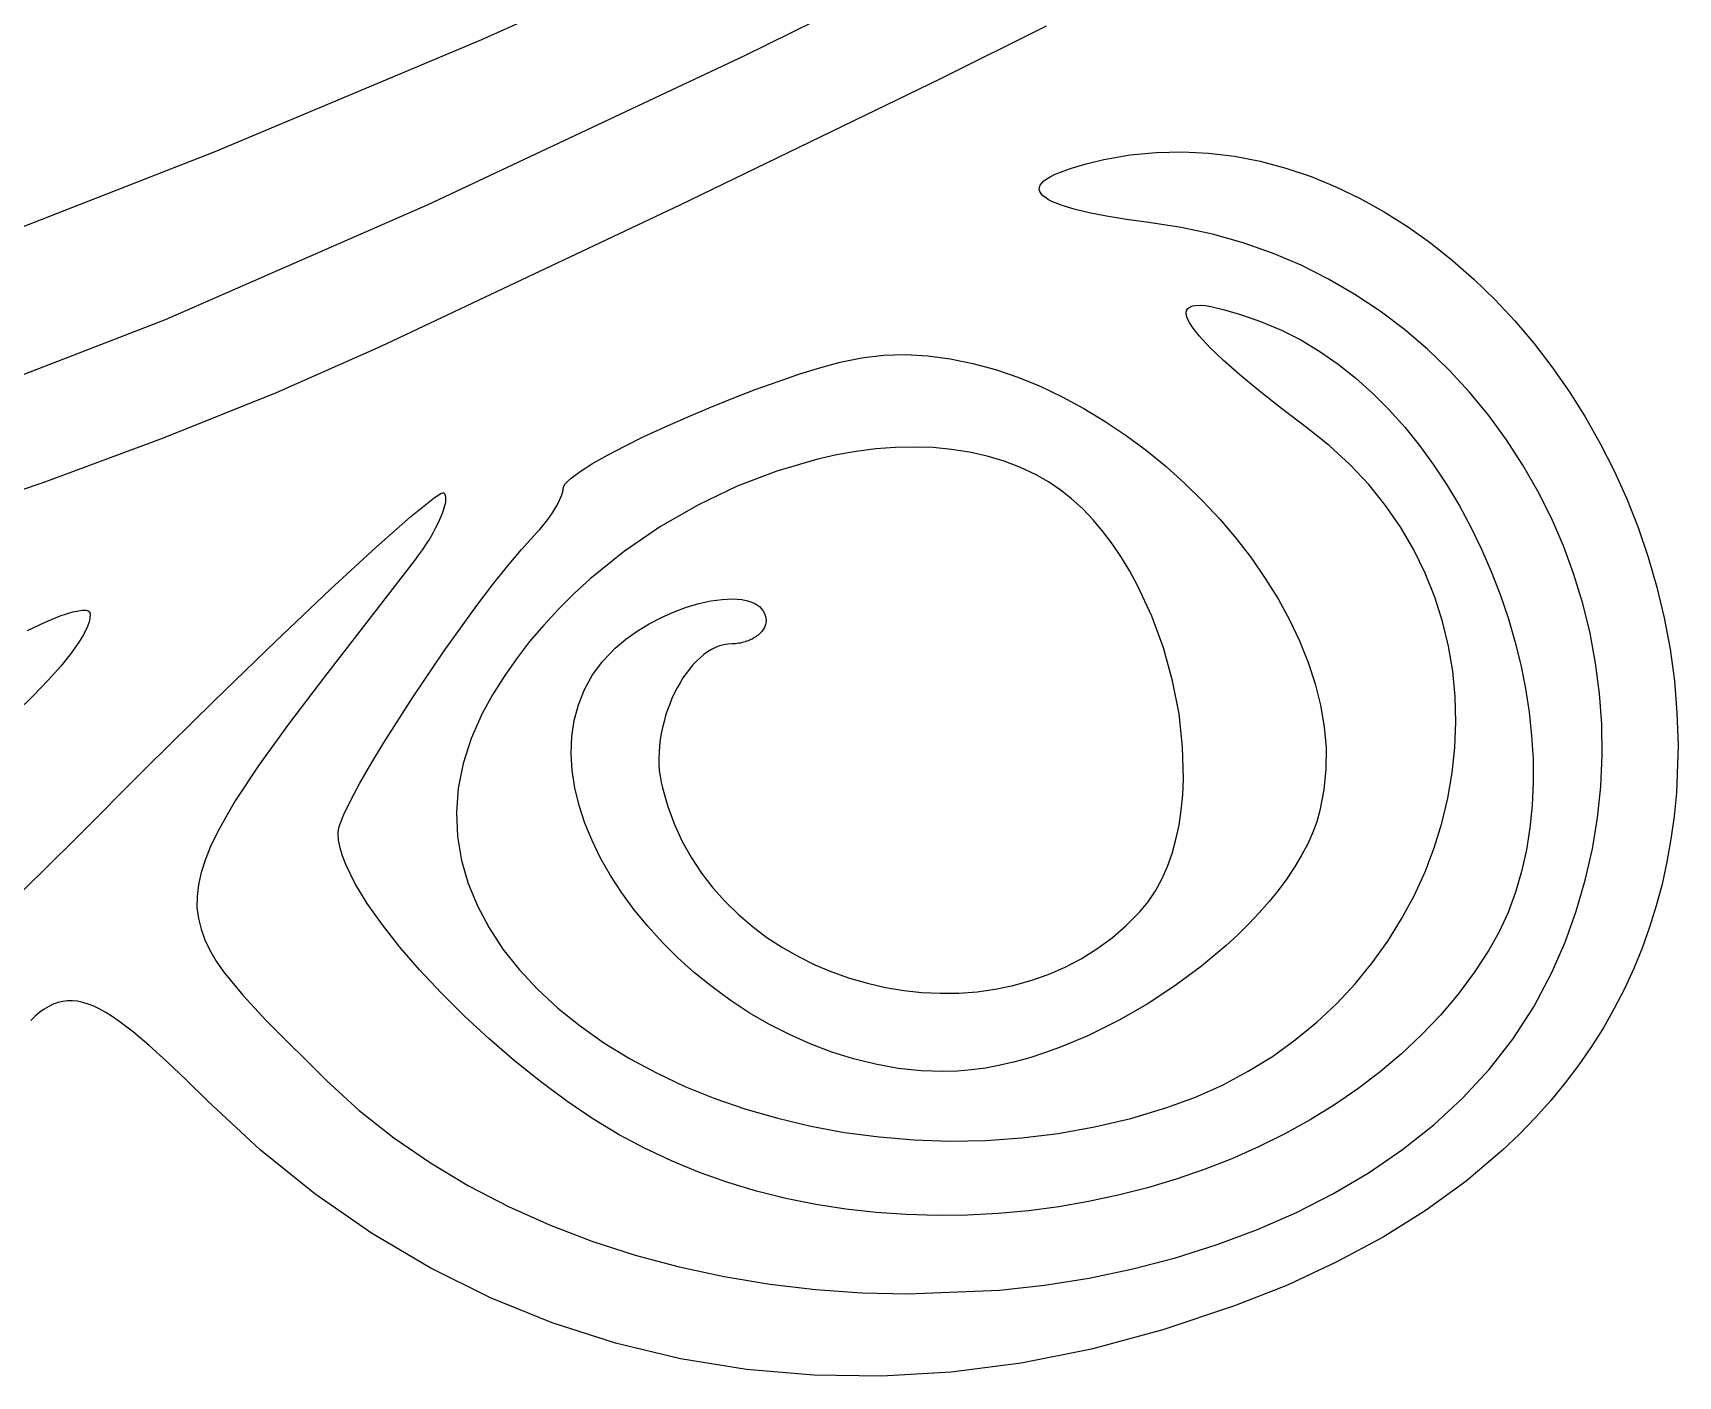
# Model space of a CAD drawing. Extents: x 0.98 to 7.44, y -5.29 to -1.05.
# Drawn here: x 6.9937 to 7.0952, y -2.2379 to -2.1551 of the extents above; entities that cross this region are included whole.
import ezdxf

# ---------------------------------------------------------------- set-up
doc = ezdxf.new("R2010")
doc.units = 0
doc.header["$MEASUREMENT"] = 0
doc.layers.add('BLACK', color=7, linetype='CONTINUOUS')

msp = doc.modelspace()

# ---------------------------------------------------------------- linework, layer by layer
at = {"layer": 'BLACK', "linetype": 'CONTINUOUS'}
for p, q in [((7.03774, -2.14814), (7.02137, -2.15552)), ((7.03761, -2.15649), (7.05413, -2.14835)), ((7.0562, -2.15469), (7.04968, -2.15793)), ((7.02137, -2.15552), (7.00492, -2.16244)), ((7.01808, -2.16569), (7.03761, -2.15649)), ((7.04968, -2.15793), (7.03361, -2.16572)), ((7.00492, -2.16244), (6.98977, -2.16835)), ((7.05867, -2.16317), (7.05975, -2.16291)), ((7.05975, -2.16291), (7.06137, -2.16263)), ((7.06137, -2.16263), (7.06299, -2.16247)), ((7.06299, -2.16247), (7.0646, -2.16243)), ((7.0646, -2.16243), (7.06621, -2.16251)), ((7.06621, -2.16251), (7.06781, -2.16271)), ((7.06781, -2.16271), (7.0694, -2.16302)), ((7.0694, -2.16302), (7.07098, -2.16344)), ((7.05624, -2.1641), (7.05645, -2.16397)), ((7.05645, -2.16397), (7.05672, -2.16384)), ((7.05672, -2.16384), (7.05702, -2.1637)), ((7.05702, -2.1637), (7.05776, -2.16344)), ((7.05776, -2.16344), (7.05867, -2.16317)), ((7.07098, -2.16344), (7.07253, -2.16396)), ((7.07253, -2.16396), (7.07406, -2.16459)), ((7.05577, -2.16476), (7.05578, -2.16463)), ((7.05581, -2.16489), (7.05577, -2.16476)), ((7.05578, -2.16463), (7.05583, -2.1645)), ((7.05588, -2.16501), (7.05581, -2.16489)), ((7.05583, -2.1645), (7.05593, -2.16437)), ((7.05599, -2.16514), (7.05588, -2.16501)), ((7.05593, -2.16437), (7.05606, -2.16423)), ((7.05606, -2.16423), (7.05624, -2.1641)), ((7.07406, -2.16459), (7.07557, -2.16532)), ((7.00189, -2.17277), (7.01808, -2.16569)), ((7.03361, -2.16572), (7.01517, -2.17444)), ((7.05615, -2.16526), (7.05599, -2.16514)), ((7.05635, -2.16539), (7.05615, -2.16526)), ((7.05658, -2.16551), (7.05635, -2.16539)), ((7.05718, -2.16575), (7.05658, -2.16551)), ((7.05793, -2.16598), (7.05718, -2.16575)), ((7.05885, -2.1662), (7.05793, -2.16598)), ((7.07557, -2.16532), (7.07705, -2.16614)), ((7.05992, -2.16641), (7.05885, -2.1662)), ((7.06115, -2.16661), (7.05992, -2.16641)), ((7.06253, -2.1668), (7.06115, -2.16661)), ((7.06452, -2.1671), (7.06253, -2.1668)), ((7.06646, -2.16751), (7.06452, -2.1671)), ((7.07705, -2.16614), (7.07849, -2.16705)), ((7.07849, -2.16705), (7.0799, -2.16805)), ((7.06834, -2.16804), (7.06646, -2.16751)), ((7.07016, -2.16869), (7.06834, -2.16804)), ((7.0799, -2.16805), (7.08126, -2.16913)), ((7.07192, -2.16943), (7.07016, -2.16869)), ((7.08126, -2.16913), (7.08259, -2.1703)), ((7.07361, -2.17028), (7.07192, -2.16943)), ((7.07524, -2.17123), (7.07361, -2.17028)), ((7.08259, -2.1703), (7.08387, -2.17154)), ((7.06486, -2.17222), (7.06493, -2.1721)), ((7.06493, -2.1721), (7.06505, -2.17201)), ((7.06505, -2.17201), (7.06522, -2.17194)), ((7.06522, -2.17194), (7.06543, -2.17191)), ((7.06543, -2.17191), (7.06569, -2.1719)), ((7.06569, -2.1719), (7.066, -2.17192)), ((7.066, -2.17192), (7.06635, -2.17198)), ((7.06635, -2.17198), (7.0672, -2.17217)), ((7.0672, -2.17217), (7.06824, -2.17248)), ((7.0768, -2.17227), (7.07524, -2.17123)), ((7.08387, -2.17154), (7.08509, -2.17286)), ((6.98542, -2.17914), (7.00189, -2.17277)), ((7.06484, -2.17236), (7.06486, -2.17222)), ((7.06486, -2.17254), (7.06484, -2.17236)), ((7.06492, -2.17274), (7.06486, -2.17254)), ((7.06504, -2.17297), (7.06492, -2.17274)), ((7.0652, -2.17322), (7.06504, -2.17297)), ((7.06824, -2.17248), (7.06947, -2.17291)), ((7.06947, -2.17291), (7.07071, -2.17343)), ((7.07829, -2.1734), (7.0768, -2.17227)), ((7.08509, -2.17286), (7.08627, -2.17424)), ((7.06541, -2.1735), (7.0652, -2.17322)), ((7.06566, -2.17381), (7.06541, -2.1735)), ((7.0663, -2.1745), (7.06566, -2.17381)), ((7.07071, -2.17343), (7.07191, -2.17404)), ((7.07191, -2.17404), (7.07307, -2.17474)), ((7.07971, -2.17461), (7.07829, -2.1734)), ((7.01517, -2.17444), (7.00871, -2.17729)), ((7.0435, -2.17541), (7.04482, -2.17514)), ((7.04482, -2.17514), (7.04616, -2.17498)), ((7.04616, -2.17498), (7.04752, -2.17494)), ((7.04752, -2.17494), (7.0489, -2.17502)), ((7.0489, -2.17502), (7.05028, -2.1752)), ((7.05028, -2.1752), (7.05167, -2.17548)), ((7.06713, -2.1753), (7.0663, -2.1745)), ((7.07307, -2.17474), (7.0742, -2.17553)), ((7.08105, -2.1759), (7.07971, -2.17461)), ((7.08627, -2.17424), (7.08738, -2.17569)), ((7.03966, -2.17659), (7.04101, -2.17613)), ((7.04101, -2.17613), (7.0423, -2.17574)), ((7.0423, -2.17574), (7.0435, -2.17541)), ((7.05167, -2.17548), (7.05307, -2.17586)), ((7.05307, -2.17586), (7.05445, -2.17633)), ((7.06814, -2.17619), (7.06713, -2.1753)), ((7.06933, -2.17718), (7.06814, -2.17619)), ((7.0742, -2.17553), (7.07529, -2.17639)), ((7.08231, -2.17726), (7.08105, -2.1759)), ((7.08738, -2.17569), (7.08844, -2.17721)), ((7.03683, -2.17764), (7.03825, -2.1771)), ((7.03825, -2.1771), (7.03966, -2.17659)), ((7.05445, -2.17633), (7.05583, -2.17689)), ((7.05583, -2.17689), (7.05719, -2.17754)), ((7.0707, -2.17826), (7.06933, -2.17718)), ((7.07529, -2.17639), (7.07634, -2.17733)), ((7.08349, -2.17869), (7.08231, -2.17726)), ((7.08844, -2.17721), (7.08943, -2.17878)), ((7.00871, -2.17729), (7.00175, -2.18009)), ((7.03401, -2.17881), (7.03541, -2.17822)), ((7.03541, -2.17822), (7.03683, -2.17764)), ((7.05719, -2.17754), (7.05853, -2.17826)), ((7.05853, -2.17826), (7.05984, -2.17906)), ((7.07225, -2.17944), (7.0707, -2.17826)), ((7.07634, -2.17733), (7.07734, -2.17834)), ((7.03267, -2.17941), (7.03401, -2.17881)), ((7.05984, -2.17906), (7.06113, -2.17992)), ((7.07734, -2.17834), (7.07831, -2.17942)), ((7.08459, -2.18019), (7.08349, -2.17869)), ((7.08943, -2.17878), (7.09036, -2.18042)), ((7.00175, -2.18009), (6.99433, -2.18284)), ((7.03021, -2.18058), (7.03139, -2.18)), ((7.03139, -2.18), (7.03267, -2.17941)), ((7.06113, -2.17992), (7.06238, -2.18085)), ((7.07365, -2.18054), (7.07225, -2.17944)), ((7.07831, -2.17942), (7.07922, -2.18055)), ((7.0856, -2.18175), (7.08459, -2.18019)), ((7.02823, -2.18166), (7.02915, -2.18114)), ((7.02915, -2.18114), (7.03021, -2.18058)), ((7.04326, -2.18113), (7.04204, -2.1814)), ((7.04448, -2.18092), (7.04326, -2.18113)), ((7.04569, -2.18076), (7.04448, -2.18092)), ((7.04689, -2.18067), (7.04569, -2.18076)), ((7.04807, -2.18065), (7.04689, -2.18067)), ((7.04923, -2.18068), (7.04807, -2.18065)), ((7.05036, -2.18079), (7.04923, -2.18068)), ((7.05147, -2.18096), (7.05036, -2.18079)), ((7.05255, -2.1812), (7.05147, -2.18096)), ((7.0536, -2.18152), (7.05255, -2.1812)), ((7.06238, -2.18085), (7.06359, -2.18184)), ((7.07493, -2.18172), (7.07365, -2.18054)), ((7.07922, -2.18055), (7.08009, -2.18174)), ((7.09036, -2.18042), (7.09122, -2.1821)), ((7.0269, -2.18256), (7.02747, -2.18214)), ((7.02747, -2.18214), (7.02823, -2.18166)), ((7.03959, -2.18212), (7.03715, -2.18305)), ((7.04204, -2.1814), (7.03959, -2.18212)), ((7.05461, -2.1819), (7.0536, -2.18152)), ((7.05558, -2.18236), (7.05461, -2.1819)), ((7.06359, -2.18184), (7.06475, -2.18288)), ((7.07609, -2.18296), (7.07493, -2.18172)), ((7.08009, -2.18174), (7.08091, -2.18298)), ((7.08652, -2.18336), (7.0856, -2.18175)), ((7.09122, -2.1821), (7.092, -2.18383)), ((6.99433, -2.18284), (6.98647, -2.18553)), ((7.02638, -2.18344), (7.02641, -2.1833)), ((7.02641, -2.1833), (7.02642, -2.18319)), ((7.02642, -2.18319), (7.02645, -2.18306)), ((7.02645, -2.18306), (7.02654, -2.18291)), ((7.02654, -2.18291), (7.02669, -2.18275)), ((7.02669, -2.18275), (7.0269, -2.18256)), ((7.03715, -2.18305), (7.03475, -2.1842)), ((7.05634, -2.18278), (7.05558, -2.18236)), ((7.05707, -2.18328), (7.05634, -2.18278)), ((7.05777, -2.18384), (7.05707, -2.18328)), ((7.06475, -2.18288), (7.06586, -2.18397)), ((7.07713, -2.18425), (7.07609, -2.18296)), ((7.08091, -2.18298), (7.08168, -2.18426)), ((7.01702, -2.18492), (7.01845, -2.18377)), ((7.01845, -2.18377), (7.01886, -2.18351)), ((7.01886, -2.18351), (7.01899, -2.18346)), ((7.01899, -2.18346), (7.01906, -2.18347)), ((7.0191, -2.18426), (7.01903, -2.18449)), ((7.01906, -2.18347), (7.01909, -2.18351)), ((7.01909, -2.18351), (7.01912, -2.18356)), ((7.01913, -2.18415), (7.0191, -2.18426)), ((7.01912, -2.18356), (7.01914, -2.18362)), ((7.01915, -2.18404), (7.01913, -2.18415)), ((7.01914, -2.18362), (7.01916, -2.18369)), ((7.01916, -2.18394), (7.01915, -2.18404)), ((7.01916, -2.18369), (7.01916, -2.18377)), ((7.01916, -2.18377), (7.01916, -2.18385)), ((7.01916, -2.18385), (7.01916, -2.18394)), ((7.02588, -2.18449), (7.026, -2.18429)), ((7.026, -2.18429), (7.0261, -2.1841)), ((7.0261, -2.1841), (7.02619, -2.18392)), ((7.02619, -2.18392), (7.02627, -2.18374)), ((7.02627, -2.18374), (7.02633, -2.18358)), ((7.02633, -2.18358), (7.02638, -2.18344)), ((7.03475, -2.1842), (7.03242, -2.18554)), ((7.05845, -2.18445), (7.05777, -2.18384)), ((7.06586, -2.18397), (7.06692, -2.18511)), ((7.07806, -2.1856), (7.07713, -2.18425)), ((7.08168, -2.18426), (7.08239, -2.18558)), ((7.08736, -2.18503), (7.08652, -2.18336)), ((7.092, -2.18383), (7.0927, -2.18561)), ((7.01485, -2.18683), (7.01702, -2.18492)), ((7.0187, -2.18532), (7.01854, -2.18563)), ((7.01883, -2.18503), (7.0187, -2.18532)), ((7.01894, -2.18475), (7.01883, -2.18503)), ((7.01903, -2.18449), (7.01894, -2.18475)), ((7.02514, -2.18552), (7.0253, -2.18532)), ((7.0253, -2.18532), (7.02546, -2.18511)), ((7.02546, -2.18511), (7.02561, -2.1849)), ((7.02561, -2.1849), (7.02575, -2.1847)), ((7.02575, -2.1847), (7.02588, -2.18449)), ((7.05909, -2.18513), (7.05845, -2.18445)), ((7.0597, -2.18586), (7.05909, -2.18513)), ((7.06692, -2.18511), (7.06792, -2.18628)), ((7.0881, -2.18674), (7.08736, -2.18503)), ((7.01818, -2.18628), (7.01797, -2.18662)), ((7.01837, -2.18595), (7.01818, -2.18628)), ((7.01854, -2.18563), (7.01837, -2.18595)), ((7.02384, -2.18696), (7.02461, -2.18611)), ((7.02461, -2.18611), (7.02479, -2.18592)), ((7.02479, -2.18592), (7.02497, -2.18573)), ((7.02497, -2.18573), (7.02514, -2.18552)), ((7.03242, -2.18554), (7.03019, -2.18706)), ((7.06029, -2.18663), (7.0597, -2.18586)), ((7.06792, -2.18628), (7.06885, -2.18749)), ((7.07888, -2.18699), (7.07806, -2.1856)), ((7.08239, -2.18558), (7.08305, -2.18694)), ((7.0927, -2.18561), (7.09332, -2.18743)), ((7.01204, -2.18942), (7.01485, -2.18683)), ((7.0175, -2.18729), (7.01725, -2.18763)), ((7.01774, -2.18695), (7.0175, -2.18729)), ((7.01797, -2.18662), (7.01774, -2.18695)), ((7.02298, -2.18798), (7.02384, -2.18696)), ((7.03019, -2.18706), (7.02808, -2.18876)), ((7.06084, -2.18745), (7.06029, -2.18663)), ((7.07958, -2.18843), (7.07888, -2.18699)), ((7.08305, -2.18694), (7.08365, -2.18832)), ((7.08874, -2.1885), (7.0881, -2.18674)), ((7.01725, -2.18763), (7.01169, -2.19481)), ((7.02205, -2.18914), (7.02298, -2.18798)), ((7.06136, -2.1883), (7.06084, -2.18745)), ((7.06184, -2.18919), (7.06136, -2.1883)), ((7.06885, -2.18749), (7.06971, -2.18874)), ((7.08365, -2.18832), (7.0842, -2.18974)), ((7.09332, -2.18743), (7.09386, -2.18928)), ((7.00869, -2.19261), (7.01204, -2.18942)), ((7.02108, -2.19042), (7.02205, -2.18914)), ((7.02808, -2.18876), (7.02708, -2.18968)), ((7.06271, -2.19107), (7.06184, -2.18919)), ((7.06971, -2.18874), (7.0705, -2.19001)), ((7.08016, -2.1899), (7.07958, -2.18843)), ((7.08929, -2.19029), (7.08874, -2.1885)), ((7.09386, -2.18928), (7.09431, -2.19118)), ((7.01908, -2.1932), (7.02108, -2.19042)), ((7.02708, -2.18968), (7.02613, -2.19063)), ((7.03402, -2.19052), (7.03478, -2.1903)), ((7.03478, -2.1903), (7.03552, -2.19013)), ((7.03552, -2.19013), (7.03621, -2.19004)), ((7.03621, -2.19004), (7.03685, -2.19001)), ((7.03685, -2.19001), (7.03715, -2.19002)), ((7.03715, -2.19002), (7.03743, -2.19005)), ((7.03743, -2.19005), (7.03769, -2.1901)), ((7.03769, -2.1901), (7.03793, -2.19016)), ((7.03793, -2.19016), (7.03815, -2.19024)), ((7.03815, -2.19024), (7.03834, -2.19035)), ((7.03834, -2.19035), (7.03851, -2.19047)), ((7.0705, -2.19001), (7.0712, -2.19129)), ((7.08064, -2.1914), (7.08016, -2.1899)), ((7.0842, -2.18974), (7.08468, -2.19117)), ((7.08974, -2.19211), (7.08929, -2.19029)), ((6.99337, -2.19195), (6.99446, -2.19145)), ((6.99446, -2.19145), (6.9954, -2.19106)), ((6.9954, -2.19106), (6.99617, -2.19081)), ((6.99617, -2.19081), (6.99676, -2.1907)), ((6.99676, -2.1907), (6.99697, -2.1907)), ((6.99697, -2.1907), (6.99712, -2.19075)), ((6.99718, -2.19143), (6.99708, -2.1917)), ((6.99712, -2.19075), (6.99722, -2.19083)), ((6.99723, -2.19119), (6.99718, -2.19143)), ((6.99722, -2.19083), (6.99725, -2.19097)), ((6.99725, -2.19097), (6.99723, -2.19119)), ((7.02613, -2.19063), (7.02521, -2.19162)), ((7.03171, -2.19155), (7.03247, -2.19115)), ((7.03247, -2.19115), (7.03325, -2.19081)), ((7.03325, -2.19081), (7.03402, -2.19052)), ((7.03851, -2.19047), (7.03865, -2.19061)), ((7.03865, -2.19061), (7.03877, -2.19078)), ((7.03877, -2.19078), (7.03885, -2.19096)), ((7.03885, -2.19096), (7.0389, -2.19116)), ((7.0389, -2.19116), (7.03892, -2.19138)), ((7.03892, -2.19138), (7.03891, -2.19145)), ((7.03891, -2.19145), (7.03891, -2.19151)), ((7.06343, -2.19303), (7.06271, -2.19107)), ((7.0712, -2.19129), (7.07182, -2.1926)), ((7.08101, -2.19293), (7.08064, -2.1914)), ((7.08468, -2.19117), (7.0851, -2.19261)), ((7.09431, -2.19118), (7.09467, -2.1931)), ((6.99678, -2.19229), (6.99658, -2.19262)), ((6.99695, -2.19198), (6.99678, -2.19229)), ((6.99708, -2.1917), (6.99695, -2.19198)), ((7.02521, -2.19162), (7.02434, -2.19264)), ((7.03027, -2.1925), (7.03097, -2.192)), ((7.03097, -2.192), (7.03171, -2.19155)), ((7.03806, -2.19248), (7.03798, -2.19252)), ((7.03814, -2.19243), (7.03806, -2.19248)), ((7.03822, -2.19239), (7.03814, -2.19243)), ((7.03829, -2.19234), (7.03822, -2.19239)), ((7.03836, -2.19229), (7.03829, -2.19234)), ((7.03843, -2.19224), (7.03836, -2.19229)), ((7.03849, -2.19218), (7.03843, -2.19224)), ((7.03855, -2.19213), (7.03849, -2.19218)), ((7.03861, -2.19207), (7.03855, -2.19213)), ((7.03866, -2.19201), (7.03861, -2.19207)), ((7.03871, -2.19196), (7.03866, -2.19201)), ((7.03875, -2.19189), (7.03871, -2.19196)), ((7.03879, -2.19183), (7.03875, -2.19189)), ((7.03882, -2.19177), (7.03879, -2.19183)), ((7.03885, -2.19171), (7.03882, -2.19177)), ((7.03887, -2.19164), (7.03885, -2.19171)), ((7.03889, -2.19158), (7.03887, -2.19164)), ((7.03891, -2.19151), (7.03889, -2.19158)), ((7.09008, -2.19397), (7.08974, -2.19211)), ((6.99607, -2.19335), (6.99543, -2.19415)), ((6.99658, -2.19262), (6.99607, -2.19335)), ((7.00488, -2.1963), (7.00869, -2.19261)), ((7.01711, -2.19611), (7.01908, -2.1932)), ((7.02434, -2.19264), (7.02353, -2.1937)), ((7.02886, -2.19385), (7.02961, -2.19305)), ((7.02961, -2.19305), (7.03027, -2.1925)), ((7.03508, -2.19344), (7.03485, -2.19364)), ((7.03532, -2.19327), (7.03508, -2.19344)), ((7.03556, -2.19313), (7.03532, -2.19327)), ((7.03581, -2.193), (7.03556, -2.19313)), ((7.03606, -2.1929), (7.03581, -2.193)), ((7.03632, -2.19283), (7.03606, -2.1929)), ((7.03657, -2.19279), (7.03632, -2.19283)), ((7.03683, -2.19277), (7.03657, -2.19279)), ((7.03694, -2.19277), (7.03683, -2.19277)), ((7.03704, -2.19277), (7.03694, -2.19277)), ((7.03714, -2.19276), (7.03704, -2.19277)), ((7.03724, -2.19274), (7.03714, -2.19276)), ((7.03734, -2.19273), (7.03724, -2.19274)), ((7.03744, -2.1927), (7.03734, -2.19273)), ((7.03753, -2.19268), (7.03744, -2.1927)), ((7.03763, -2.19265), (7.03753, -2.19268)), ((7.03772, -2.19262), (7.03763, -2.19265)), ((7.03781, -2.19259), (7.03772, -2.19262)), ((7.0379, -2.19256), (7.03781, -2.19259)), ((7.03798, -2.19252), (7.0379, -2.19256)), ((7.06399, -2.19505), (7.06343, -2.19303)), ((7.07182, -2.1926), (7.07235, -2.19392)), ((7.08127, -2.19447), (7.08101, -2.19293)), ((7.0851, -2.19261), (7.08546, -2.19407)), ((7.09467, -2.1931), (7.09494, -2.19505)), ((6.99543, -2.19415), (6.99465, -2.19502)), ((7.02353, -2.1937), (7.02277, -2.1948)), ((7.02823, -2.19469), (7.02886, -2.19385)), ((7.0342, -2.19433), (7.034, -2.1946)), ((7.03441, -2.19408), (7.0342, -2.19433)), ((7.03463, -2.19385), (7.03441, -2.19408)), ((7.03485, -2.19364), (7.03463, -2.19385)), ((7.07235, -2.19392), (7.07278, -2.19524)), ((7.08142, -2.19603), (7.08127, -2.19447)), ((7.08546, -2.19407), (7.08575, -2.19553)), ((7.09032, -2.19584), (7.09008, -2.19397)), ((6.99465, -2.19502), (6.99375, -2.19596)), ((7.01169, -2.19481), (7.00948, -2.19773)), ((7.02277, -2.1948), (7.02206, -2.19592)), ((7.02773, -2.19559), (7.02823, -2.19469)), ((7.03344, -2.19549), (7.03328, -2.19581)), ((7.03362, -2.19518), (7.03344, -2.19549)), ((7.0338, -2.19488), (7.03362, -2.19518)), ((7.034, -2.1946), (7.0338, -2.19488)), ((7.06439, -2.19709), (7.06399, -2.19505)), ((7.07278, -2.19524), (7.07311, -2.19657)), ((7.09494, -2.19505), (7.0951, -2.19703)), ((6.99375, -2.19596), (6.99272, -2.19697)), ((7.00071, -2.20041), (7.00488, -2.1963)), ((7.01533, -2.19891), (7.01711, -2.19611)), ((7.02206, -2.19592), (7.02142, -2.19708)), ((7.02709, -2.1975), (7.02735, -2.19653)), ((7.02735, -2.19653), (7.02773, -2.19559)), ((7.03298, -2.19649), (7.03285, -2.19684)), ((7.03312, -2.19615), (7.03298, -2.19649)), ((7.03328, -2.19581), (7.03312, -2.19615)), ((7.08146, -2.1976), (7.08142, -2.19603)), ((7.08575, -2.19553), (7.08598, -2.19699)), ((7.09046, -2.19774), (7.09032, -2.19584)), ((7.02142, -2.19708), (7.02073, -2.19862)), ((7.02694, -2.1985), (7.02709, -2.1975)), ((7.03273, -2.1972), (7.03263, -2.19757)), ((7.03285, -2.19684), (7.03273, -2.1972)), ((7.06461, -2.19913), (7.06439, -2.19709)), ((7.07311, -2.19657), (7.07334, -2.19789)), ((7.08598, -2.19699), (7.08613, -2.19845)), ((7.0951, -2.19703), (7.09517, -2.19902)), ((7.00948, -2.19773), (7.00765, -2.20026)), ((7.0269, -2.19954), (7.02694, -2.1985)), ((7.03246, -2.19831), (7.0324, -2.19869)), ((7.03254, -2.19794), (7.03246, -2.19831)), ((7.03263, -2.19757), (7.03254, -2.19794)), ((7.07334, -2.19789), (7.07346, -2.1992)), ((7.0814, -2.19917), (7.08146, -2.1976)), ((7.08613, -2.19845), (7.08622, -2.1999)), ((7.09048, -2.19965), (7.09046, -2.19774)), ((7.01455, -2.2002), (7.01533, -2.19891)), ((7.02073, -2.19862), (7.02024, -2.20016)), ((7.02696, -2.20059), (7.0269, -2.19954)), ((7.03233, -2.19945), (7.03232, -2.19983)), ((7.03236, -2.19907), (7.03233, -2.19945)), ((7.0324, -2.19869), (7.03236, -2.19907)), ((7.06467, -2.20112), (7.06461, -2.19913)), ((7.07346, -2.1992), (7.07345, -2.2005)), ((7.08123, -2.20073), (7.0814, -2.19917)), ((7.09517, -2.19902), (7.09506, -2.20197)), ((6.99628, -2.20486), (7.00071, -2.20041)), ((7.00765, -2.20026), (7.00619, -2.20247)), ((7.01387, -2.20138), (7.01455, -2.2002)), ((7.02024, -2.20016), (7.01994, -2.20168)), ((7.02713, -2.20166), (7.02696, -2.20059)), ((7.03232, -2.19983), (7.03232, -2.2002)), ((7.03232, -2.2002), (7.03234, -2.20058)), ((7.03234, -2.20058), (7.03239, -2.20094)), ((7.07345, -2.2005), (7.07333, -2.20179)), ((7.08622, -2.1999), (7.08623, -2.20133)), ((7.0904, -2.20157), (7.09048, -2.19965)), ((7.01331, -2.20242), (7.01387, -2.20138)), ((7.03239, -2.20094), (7.03245, -2.20131)), ((7.03245, -2.20131), (7.03253, -2.20166)), ((7.06462, -2.20209), (7.06467, -2.20112)), ((7.08097, -2.20229), (7.08123, -2.20073)), ((7.08623, -2.20133), (7.08617, -2.20274)), ((7.09019, -2.2035), (7.0904, -2.20157)), ((7.00619, -2.20247), (7.0056, -2.20347)), ((7.01289, -2.2033), (7.01331, -2.20242)), ((7.01994, -2.20168), (7.01983, -2.20319)), ((7.02739, -2.20274), (7.02713, -2.20166)), ((7.03253, -2.20166), (7.03286, -2.20281)), ((7.06453, -2.20304), (7.06462, -2.20209)), ((7.07333, -2.20179), (7.07308, -2.20305)), ((7.0806, -2.20383), (7.08097, -2.20229)), ((7.09506, -2.20197), (7.09492, -2.20341)), ((7.0056, -2.20347), (7.00509, -2.2044)), ((7.01262, -2.20398), (7.01289, -2.2033)), ((7.01983, -2.20319), (7.0199, -2.20467)), ((7.02775, -2.20383), (7.02739, -2.20274)), ((7.03286, -2.20281), (7.03327, -2.20391)), ((7.06439, -2.20396), (7.06453, -2.20304)), ((7.07308, -2.20305), (7.07288, -2.20375)), ((7.08617, -2.20274), (7.08603, -2.20413)), ((7.08988, -2.20542), (7.09019, -2.2035)), ((7.09492, -2.20341), (7.09473, -2.20483)), ((7.00509, -2.2044), (7.00467, -2.20528)), ((7.01253, -2.20444), (7.01255, -2.20424)), ((7.01256, -2.20488), (7.01253, -2.20444)), ((7.01255, -2.20424), (7.01262, -2.20398)), ((7.02819, -2.20491), (7.02775, -2.20383)), ((7.03327, -2.20391), (7.03376, -2.20496)), ((7.0642, -2.20485), (7.06439, -2.20396)), ((7.07262, -2.20445), (7.07231, -2.20515)), ((7.07288, -2.20375), (7.07262, -2.20445)), ((7.08013, -2.20535), (7.0806, -2.20383)), ((7.08603, -2.20413), (7.08581, -2.20549)), ((6.98928, -2.21177), (6.99628, -2.20486)), ((7.00467, -2.20528), (7.00433, -2.20611)), ((7.01265, -2.20535), (7.01256, -2.20488)), ((7.0128, -2.20585), (7.01265, -2.20535)), ((7.0199, -2.20467), (7.02014, -2.20613)), ((7.02872, -2.206), (7.02819, -2.20491)), ((7.03376, -2.20496), (7.03432, -2.20597)), ((7.06396, -2.20571), (7.0642, -2.20485)), ((7.07231, -2.20515), (7.07193, -2.20586)), ((7.07956, -2.20684), (7.08013, -2.20535)), ((7.08581, -2.20549), (7.08552, -2.20681)), ((7.08944, -2.20735), (7.08988, -2.20542)), ((7.09473, -2.20483), (7.09448, -2.20622)), ((7.00433, -2.20611), (7.00408, -2.20689)), ((7.013, -2.20639), (7.0128, -2.20585)), ((7.01357, -2.20754), (7.013, -2.20639)), ((7.02014, -2.20613), (7.02055, -2.20755)), ((7.02934, -2.20707), (7.02872, -2.206)), ((7.03432, -2.20597), (7.03495, -2.20692)), ((7.06333, -2.20729), (7.06367, -2.20652)), ((7.06367, -2.20652), (7.06396, -2.20571)), ((7.07151, -2.20656), (7.07104, -2.20727)), ((7.07193, -2.20586), (7.07151, -2.20656)), ((7.09448, -2.20622), (7.09418, -2.20759)), ((7.00392, -2.20763), (7.00384, -2.20835)), ((7.00408, -2.20689), (7.00392, -2.20763)), ((7.01433, -2.20879), (7.01357, -2.20754)), ((7.02055, -2.20755), (7.02112, -2.20894)), ((7.03003, -2.20814), (7.02934, -2.20707)), ((7.03495, -2.20692), (7.03564, -2.20782)), ((7.06293, -2.20801), (7.06333, -2.20729)), ((7.07104, -2.20727), (7.07051, -2.20798)), ((7.07889, -2.20831), (7.07956, -2.20684)), ((7.08552, -2.20681), (7.08514, -2.2081)), ((7.08888, -2.20926), (7.08944, -2.20735)), ((7.09418, -2.20759), (7.09382, -2.20893)), ((7.00384, -2.20835), (7.00383, -2.20904)), ((7.03079, -2.20918), (7.03003, -2.20814)), ((7.03564, -2.20782), (7.0364, -2.20867)), ((7.0364, -2.20867), (7.03721, -2.20946)), ((7.06197, -2.2093), (7.06248, -2.20869)), ((7.06248, -2.20869), (7.06293, -2.20801)), ((7.06995, -2.20867), (7.06934, -2.20937)), ((7.07051, -2.20798), (7.06995, -2.20867)), ((7.07812, -2.20974), (7.07889, -2.20831)), ((7.08514, -2.2081), (7.08468, -2.20934)), ((7.00383, -2.20904), (7.00392, -2.20971)), ((7.00392, -2.20971), (7.00408, -2.21037)), ((7.01526, -2.21011), (7.01433, -2.20879)), ((7.02112, -2.20894), (7.02184, -2.2103)), ((7.03163, -2.2102), (7.03079, -2.20918)), ((7.03721, -2.20946), (7.03807, -2.21019)), ((7.06114, -2.21015), (7.06197, -2.2093)), ((7.06934, -2.20937), (7.0687, -2.21005)), ((7.08468, -2.20934), (7.08413, -2.21053)), ((7.0882, -2.21117), (7.08888, -2.20926)), ((7.09382, -2.20893), (7.09341, -2.21025)), ((7.00408, -2.21037), (7.00431, -2.21103)), ((7.01634, -2.21148), (7.01526, -2.21011)), ((7.02184, -2.2103), (7.0227, -2.21161)), ((7.03253, -2.21119), (7.03163, -2.2102)), ((7.03807, -2.21019), (7.03898, -2.21088)), ((7.06026, -2.21091), (7.06114, -2.21015)), ((7.06801, -2.21072), (7.0673, -2.21138)), ((7.0687, -2.21005), (7.06801, -2.21072)), ((7.07726, -2.21112), (7.07812, -2.20974)), ((7.08413, -2.21053), (7.0835, -2.21166)), ((7.09341, -2.21025), (7.09295, -2.21154)), ((7.00431, -2.21103), (7.00463, -2.21168)), ((7.00463, -2.21168), (7.00502, -2.21235)), ((7.01756, -2.21289), (7.01634, -2.21148)), ((7.0227, -2.21161), (7.0237, -2.21287)), ((7.03349, -2.21214), (7.03253, -2.21119)), ((7.03898, -2.21088), (7.03993, -2.2115)), ((7.03993, -2.2115), (7.04092, -2.21206)), ((7.05836, -2.2122), (7.05933, -2.21159)), ((7.05933, -2.21159), (7.06026, -2.21091)), ((7.0673, -2.21138), (7.06577, -2.21266)), ((7.07631, -2.21246), (7.07726, -2.21112)), ((7.0835, -2.21166), (7.0826, -2.21305)), ((7.08739, -2.21305), (7.0882, -2.21117)), ((7.09295, -2.21154), (7.09243, -2.21281)), ((7.00502, -2.21235), (7.00549, -2.21303)), ((7.03451, -2.21306), (7.03349, -2.21214)), ((7.04092, -2.21206), (7.04194, -2.21257)), ((7.04194, -2.21257), (7.04299, -2.21301)), ((7.05632, -2.21317), (7.05736, -2.21272)), ((7.05736, -2.21272), (7.05836, -2.2122)), ((7.06577, -2.21266), (7.06414, -2.21387)), ((7.07526, -2.21374), (7.07631, -2.21246)), ((7.00549, -2.21303), (7.00665, -2.21445)), ((7.0189, -2.21432), (7.01756, -2.21289)), ((7.0237, -2.21287), (7.02483, -2.21408)), ((7.03559, -2.21393), (7.03451, -2.21306)), ((7.04299, -2.21301), (7.04407, -2.21339)), ((7.04407, -2.21339), (7.04517, -2.21371)), ((7.04517, -2.21371), (7.04628, -2.21397)), ((7.05417, -2.21385), (7.05526, -2.21355)), ((7.05526, -2.21355), (7.05632, -2.21317)), ((7.07412, -2.21496), (7.07526, -2.21374)), ((7.0826, -2.21305), (7.0816, -2.21439)), ((7.08628, -2.21516), (7.08739, -2.21305)), ((7.09243, -2.21281), (7.09186, -2.21405)), ((6.99584, -2.21479), (6.99555, -2.21483)), ((6.99615, -2.21479), (6.99584, -2.21479)), ((6.99646, -2.21482), (6.99615, -2.21479)), ((7.00665, -2.21445), (7.0081, -2.216)), ((7.02033, -2.21574), (7.0189, -2.21432)), ((7.02483, -2.21408), (7.02608, -2.21524)), ((7.03672, -2.21476), (7.03559, -2.21393)), ((7.03789, -2.21553), (7.03672, -2.21476)), ((7.04628, -2.21397), (7.04741, -2.21415)), ((7.04741, -2.21415), (7.04854, -2.21428)), ((7.04854, -2.21428), (7.04968, -2.21433)), ((7.04968, -2.21433), (7.05081, -2.21432)), ((7.05081, -2.21432), (7.05194, -2.21423)), ((7.05194, -2.21423), (7.05306, -2.21408)), ((7.05306, -2.21408), (7.05417, -2.21385)), ((7.06414, -2.21387), (7.06243, -2.21499)), ((7.0816, -2.21439), (7.08052, -2.21567)), ((7.09186, -2.21405), (7.09123, -2.21526)), ((6.99386, -2.21574), (6.99358, -2.216)), ((6.99414, -2.2155), (6.99386, -2.21574)), ((6.99441, -2.2153), (6.99414, -2.2155)), ((6.99469, -2.21514), (6.99441, -2.2153)), ((6.99497, -2.215), (6.99469, -2.21514)), ((6.99526, -2.2149), (6.99497, -2.215)), ((6.99555, -2.21483), (6.99526, -2.2149)), ((6.99678, -2.21489), (6.99646, -2.21482)), ((6.99712, -2.21499), (6.99678, -2.21489)), ((6.99747, -2.21513), (6.99712, -2.21499)), ((6.99783, -2.2153), (6.99747, -2.21513)), ((6.99821, -2.21551), (6.99783, -2.2153)), ((6.9986, -2.21576), (6.99821, -2.21551)), ((6.99902, -2.21604), (6.9986, -2.21576)), ((7.02184, -2.21713), (7.02033, -2.21574)), ((7.02608, -2.21524), (7.02745, -2.21634)), ((7.0391, -2.21623), (7.03789, -2.21553)), ((7.06243, -2.21499), (7.06066, -2.21601)), ((7.07288, -2.21612), (7.07412, -2.21496)), ((7.08052, -2.21567), (7.07935, -2.2169)), ((7.08498, -2.21715), (7.08628, -2.21516)), ((7.09123, -2.21526), (7.09056, -2.21645)), ((6.99991, -2.21672), (6.99902, -2.21604)), ((7.00088, -2.21755), (6.99991, -2.21672)), ((7.0081, -2.216), (7.01183, -2.21972)), ((7.02745, -2.21634), (7.02892, -2.21738)), ((7.04036, -2.21688), (7.0391, -2.21623)), ((7.06066, -2.21601), (7.05884, -2.21691)), ((7.07156, -2.2172), (7.07288, -2.21612)), ((7.09056, -2.21645), (7.08983, -2.21761)), ((7.00197, -2.21853), (7.00088, -2.21755)), ((7.02341, -2.21849), (7.02184, -2.21713)), ((7.02892, -2.21738), (7.0305, -2.21835)), ((7.04165, -2.21745), (7.04036, -2.21688)), ((7.04297, -2.21796), (7.04165, -2.21745)), ((7.05701, -2.21768), (7.05609, -2.21801)), ((7.05793, -2.21731), (7.05701, -2.21768)), ((7.05884, -2.21691), (7.05793, -2.21731)), ((7.07015, -2.21822), (7.07156, -2.2172)), ((7.07935, -2.2169), (7.07811, -2.21807)), ((7.08351, -2.21903), (7.08498, -2.21715)), ((7.08983, -2.21761), (7.08904, -2.21875)), ((7.00316, -2.21967), (7.00197, -2.21853)), ((7.02501, -2.21977), (7.02341, -2.21849)), ((7.0305, -2.21835), (7.03217, -2.21924)), ((7.04431, -2.21838), (7.04297, -2.21796)), ((7.04568, -2.21871), (7.04431, -2.21838)), ((7.04707, -2.21896), (7.04568, -2.21871)), ((7.05336, -2.21877), (7.05247, -2.21894)), ((7.05427, -2.21856), (7.05336, -2.21877)), ((7.05518, -2.21831), (7.05427, -2.21856)), ((7.05609, -2.21801), (7.05518, -2.21831)), ((7.06865, -2.21914), (7.07015, -2.21822)), ((7.07811, -2.21807), (7.0768, -2.21917)), ((7.08904, -2.21875), (7.08821, -2.21986)), ((7.00447, -2.22097), (7.00316, -2.21967)), ((7.01183, -2.21972), (7.01384, -2.22155)), ((7.02663, -2.22098), (7.02501, -2.21977)), ((7.03217, -2.21924), (7.03392, -2.22007)), ((7.04848, -2.21911), (7.04707, -2.21896)), ((7.04989, -2.21916), (7.04848, -2.21911)), ((7.05073, -2.21914), (7.04989, -2.21916)), ((7.0516, -2.21906), (7.05073, -2.21914)), ((7.05247, -2.21894), (7.0516, -2.21906)), ((7.06707, -2.21999), (7.06865, -2.21914)), ((7.0768, -2.21917), (7.07542, -2.22022)), ((7.08188, -2.22079), (7.08351, -2.21903)), ((7.08821, -2.21986), (7.08732, -2.22094)), ((7.03392, -2.22007), (7.03576, -2.22081)), ((7.03576, -2.22081), (7.03767, -2.22147)), ((7.06364, -2.22138), (7.0654, -2.22073)), ((7.0654, -2.22073), (7.06707, -2.21999)), ((7.07542, -2.22022), (7.07398, -2.22121)), ((7.0801, -2.22244), (7.08188, -2.22079)), ((7.00772, -2.22398), (7.00447, -2.22097)), ((7.01384, -2.22155), (7.01597, -2.22324)), ((7.02825, -2.22208), (7.02663, -2.22098)), ((7.03767, -2.22147), (7.03965, -2.22204)), ((7.06142, -2.22205), (7.06364, -2.22138)), ((7.07398, -2.22121), (7.07247, -2.22213)), ((7.08732, -2.22094), (7.08638, -2.22199)), ((7.02986, -2.22305), (7.02825, -2.22208)), ((7.03965, -2.22204), (7.04168, -2.22252)), ((7.04168, -2.22252), (7.04376, -2.22291)), ((7.04376, -2.22291), (7.04589, -2.22319)), ((7.05694, -2.22298), (7.05918, -2.22257)), ((7.05918, -2.22257), (7.06142, -2.22205)), ((7.07247, -2.22213), (7.07091, -2.223)), ((7.07817, -2.22397), (7.0801, -2.22244)), ((7.08638, -2.22199), (7.08538, -2.22301)), ((7.01597, -2.22324), (7.01822, -2.22479)), ((7.03142, -2.22388), (7.02986, -2.22305)), ((7.03309, -2.22467), (7.03142, -2.22388)), ((7.04589, -2.22319), (7.04806, -2.22337)), ((7.04806, -2.22337), (7.05025, -2.22345)), ((7.05025, -2.22345), (7.05247, -2.22341)), ((7.05247, -2.22341), (7.0547, -2.22325)), ((7.0547, -2.22325), (7.05694, -2.22298)), ((7.0693, -2.22379), (7.06764, -2.22453)), ((7.07091, -2.223), (7.0693, -2.22379)), ((7.08538, -2.22301), (7.08434, -2.22401)), ((7.01109, -2.22669), (7.00772, -2.22398)), ((7.01822, -2.22479), (7.02058, -2.2262)), ((7.03481, -2.22538), (7.03309, -2.22467)), ((7.06764, -2.22453), (7.06594, -2.22519)), ((7.07611, -2.22538), (7.07817, -2.22397)), ((7.08434, -2.22401), (7.08209, -2.22591)), ((7.03656, -2.226), (7.03481, -2.22538)), ((7.06421, -2.22579), (7.06244, -2.22632)), ((7.06594, -2.22519), (7.06421, -2.22579)), ((7.07392, -2.22667), (7.07611, -2.22538)), ((7.08209, -2.22591), (7.07964, -2.2277)), ((7.01459, -2.22912), (7.01109, -2.22669)), ((7.02058, -2.2262), (7.02303, -2.22747)), ((7.03834, -2.22653), (7.03656, -2.226)), ((7.04015, -2.22698), (7.03834, -2.22653)), ((7.06064, -2.22678), (7.05881, -2.22717)), ((7.06244, -2.22632), (7.06064, -2.22678)), ((7.07163, -2.22784), (7.07392, -2.22667)), ((7.02303, -2.22747), (7.02556, -2.22861)), ((7.04199, -2.22735), (7.04015, -2.22698)), ((7.04384, -2.22764), (7.04199, -2.22735)), ((7.04571, -2.22785), (7.04384, -2.22764)), ((7.04758, -2.22798), (7.04571, -2.22785)), ((7.04947, -2.22804), (7.04758, -2.22798)), ((7.05323, -2.22792), (7.05135, -2.22801)), ((7.0551, -2.22774), (7.05323, -2.22792)), ((7.05697, -2.22749), (7.0551, -2.22774)), ((7.05881, -2.22717), (7.05697, -2.22749)), ((7.06923, -2.2289), (7.07163, -2.22784)), ((7.07964, -2.2277), (7.07698, -2.22936)), ((7.02556, -2.22861), (7.02817, -2.22961)), ((7.05135, -2.22801), (7.04947, -2.22804)), ((7.06675, -2.22983), (7.06923, -2.2289)), ((7.0182, -2.23126), (7.01459, -2.22912)), ((7.02817, -2.22961), (7.03085, -2.23047)), ((7.06418, -2.23064), (7.06675, -2.22983)), ((7.07698, -2.22936), (7.07413, -2.2309)), ((7.03085, -2.23047), (7.03357, -2.2312)), ((7.06154, -2.23133), (7.06418, -2.23064)), ((7.07413, -2.2309), (7.07107, -2.23232)), ((7.02192, -2.23311), (7.0182, -2.23126)), ((7.03357, -2.2312), (7.03635, -2.2318)), ((7.03635, -2.2318), (7.03915, -2.23227)), ((7.0561, -2.23232), (7.05884, -2.23189)), ((7.05884, -2.23189), (7.06154, -2.23133)), ((7.03915, -2.23227), (7.04198, -2.2326)), ((7.04198, -2.2326), (7.04482, -2.2328)), ((7.04482, -2.2328), (7.04766, -2.23287)), ((7.04766, -2.23287), (7.05331, -2.23263)), ((7.05331, -2.23263), (7.0561, -2.23232)), ((7.07107, -2.23232), (7.06781, -2.23361)), ((7.02573, -2.23466), (7.02192, -2.23311)), ((7.06781, -2.23361), (7.06339, -2.23509)), ((7.02964, -2.23591), (7.02573, -2.23466)), ((7.06339, -2.23509), (7.059, -2.23627)), ((7.03364, -2.23687), (7.02964, -2.23591)), ((7.03771, -2.23753), (7.03364, -2.23687)), ((7.059, -2.23627), (7.05465, -2.23713)), ((7.04186, -2.23788), (7.03771, -2.23753)), ((7.04607, -2.23794), (7.04186, -2.23788)), ((7.05033, -2.23769), (7.04607, -2.23794)), ((7.05465, -2.23713), (7.05033, -2.23769))]:
    msp.add_line(p, q, dxfattribs=at)

doc.saveas('drawing.dxf')
